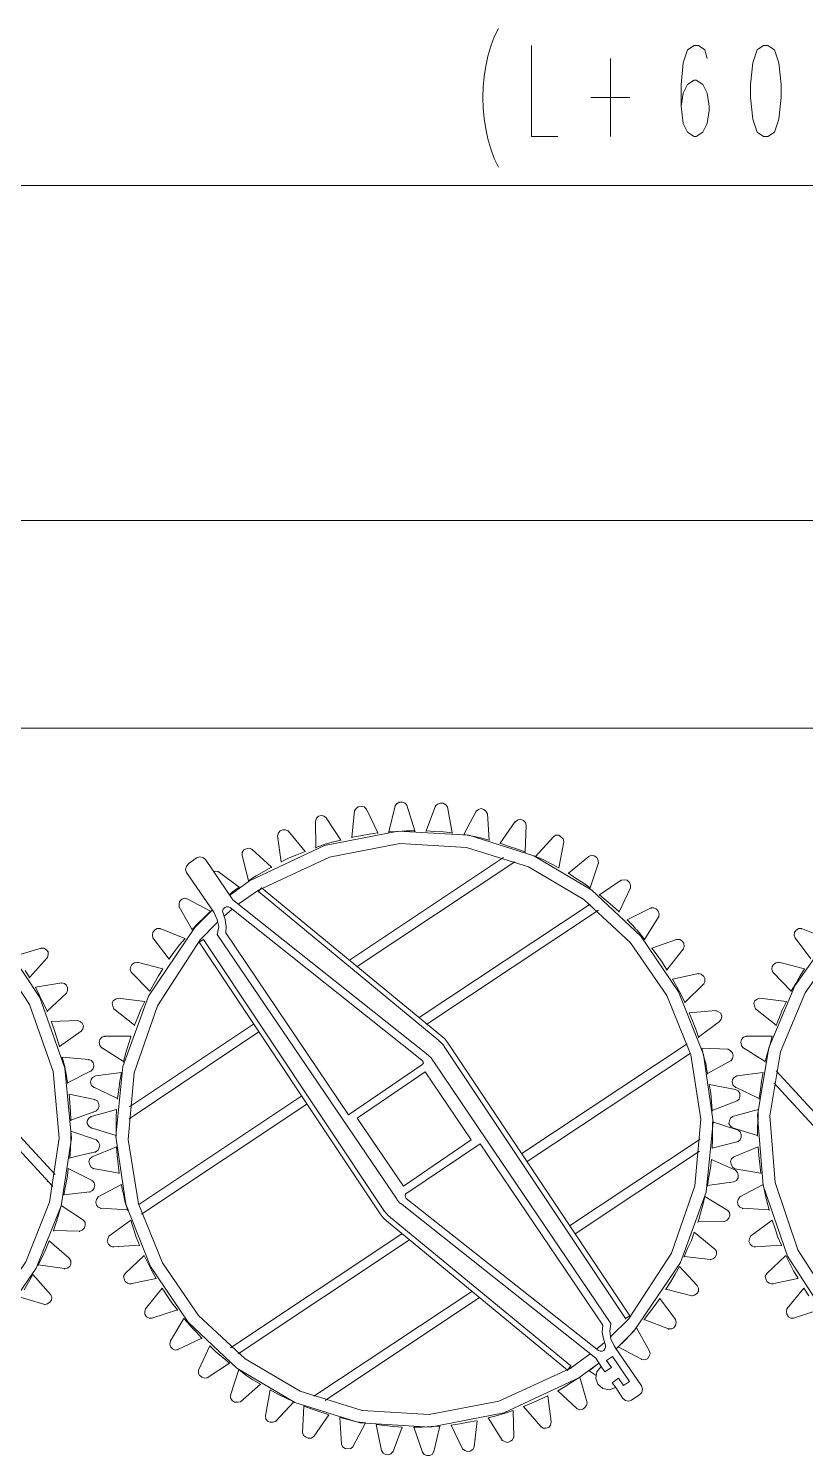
# Model space of a CAD drawing. Extents: x 0 to 248, y -13 to 117.
# Drawn here: x 66.1 to 111.2, y 34.2 to 117 of the extents above; entities that cross this region are included whole.
import ezdxf

# ---------------------------------------------------------------- set-up
doc = ezdxf.new("R2010")
doc.units = 0
doc.layers.add('GEOMETRY', color=7, linetype='Continuous')

msp = doc.modelspace()

# ---------------------------------------------------------------- linework, layer by layer
at = {"layer": 'GEOMETRY', "lineweight": 13}
for points in [[(93.369, 116.971), (93.117, 116.498), (92.919, 115.942), (92.757, 115.369), (92.631, 114.781), (92.541, 114.183), (92.488, 113.578), (92.47, 112.968), (92.488, 112.359), (92.541, 111.754), (92.631, 111.156), (92.757, 110.568), (92.919, 109.995), (93.117, 109.439), (93.369, 108.934)], [(95.291, 115.993), (95.291, 110.698), (96.804, 110.698)], [(105.47, 115.237), (105.344, 115.742), (104.966, 115.994), (104.713, 115.994), (104.335, 115.742), (104.083, 114.985), (103.957, 113.725), (103.957, 112.465), (104.083, 111.457), (104.335, 110.952), (104.713, 110.699), (104.84, 110.699), (105.218, 110.952), (105.47, 111.457), (105.596, 112.212), (105.596, 112.465), (105.47, 113.22), (105.218, 113.725), (104.84, 113.977), (104.713, 113.977), (104.335, 113.725), (104.083, 113.22), (103.957, 112.465)], [(99.861, 115.237), (99.861, 110.699)], [(98.726, 112.967), (100.996, 112.967)], [(232.916, 107.863), (18.584, 107.863)], [(29.771, 88.418), (221.76, 88.418)], [(29.772, 76.38), (221.76, 76.38)], [(87.476, 71.998), (87.602, 72.093)], [(87.602, 72.093), (87.79, 72.093), (87.949, 72.031)], [(87.949, 72.03), (88.043, 71.903)], [(89.84, 71.967), (89.997, 72.03), (90.155, 72.03), (90.313, 71.936)], [(82.811, 71.149), (82.937, 71.275)], [(82.937, 71.275), (83.094, 71.305), (83.252, 71.275), (83.378, 71.18)], [(85.018, 71.59), (84.86, 70.045)], [(85.017, 71.59), (85.017, 71.558)], [(85.113, 71.715), (85.018, 71.59)], [(85.113, 71.715), (85.238, 71.81)], [(85.238, 71.81), (85.426, 71.842), (85.585, 71.81)], [(85.585, 71.81), (85.711, 71.684)], [(85.711, 71.684), (86.372, 70.297)], [(85.711, 71.684), (85.711, 71.653)], [(87.38, 71.873), (87.002, 70.359)], [(87.476, 71.999), (87.38, 71.873)], [(87.38, 71.872), (87.38, 71.842)], [(88.043, 71.904), (88.516, 70.425)], [(88.043, 71.904), (88.043, 71.873)], [(89.713, 71.873), (89.177, 70.424)], [(89.84, 71.967), (89.713, 71.873)], [(89.713, 71.872), (89.713, 71.842)], [(90.312, 71.936), (90.406, 71.81)], [(90.406, 71.81), (90.69, 70.297)], [(90.407, 71.81), (90.407, 71.78)], [(92.077, 71.558), (91.352, 70.204)], [(92.077, 71.558), (92.203, 71.653)], [(92.077, 71.558), (92.077, 71.527)], [(92.203, 71.653), (92.361, 71.715), (92.518, 71.653), (92.644, 71.558)], [(92.644, 71.558), (92.739, 71.401)], [(92.739, 71.401), (92.833, 69.887)], [(92.739, 71.401), (92.739, 71.37)], [(100.207, 40.391), (101.216, 41.398), (103.92, 45.372), (105.419, 49.46), (105.826, 53.529), (105.253, 57.448), (103.813, 61.085), (101.619, 64.307), (98.784, 66.982), (95.42, 68.977), (91.64, 70.162), (87.558, 70.402), (83.285, 69.567), (78.935, 67.524), (77.769, 66.672)], [(80.7, 70.424), (80.606, 70.297)], [(80.7, 70.424), (80.857, 70.486), (81.014, 70.486), (81.173, 70.424)], [(81.172, 70.424), (82.15, 69.226)], [(81.172, 70.424), (81.172, 70.392)], [(82.812, 71.149), (82.748, 70.991)], [(82.748, 70.99), (82.78, 69.446)], [(82.748, 70.99), (82.748, 70.959)], [(83.379, 71.18), (84.231, 69.887)], [(83.379, 71.18), (83.379, 71.149)], [(87.003, 70.36), (87.507, 70.392)], [(88.515, 70.424), (88.01, 70.424), (87.506, 70.392)], [(88.515, 70.424), (88.515, 70.392)], [(89.176, 70.424), (89.681, 70.392)], [(89.176, 70.424), (89.176, 70.392)], [(89.681, 70.392), (90.185, 70.36), (90.69, 70.297)], [(94.345, 70.959), (93.463, 69.698)], [(94.346, 70.959), (94.502, 71.054)], [(94.346, 70.959), (94.346, 70.928)], [(94.503, 71.054), (94.661, 71.085), (94.819, 71.022)], [(94.819, 71.022), (94.945, 70.896)], [(94.945, 70.896), (94.976, 70.739), (94.913, 69.194)], [(94.976, 70.738), (94.976, 70.706)], [(136.702, 66.515), (135.536, 67.367), (131.223, 69.486), (126.967, 70.4), (122.883, 70.239), (119.084, 69.131), (115.687, 67.207), (112.804, 64.595), (110.552, 61.424), (109.044, 57.824), (108.396, 53.924), (108.721, 49.852), (110.134, 45.739), (112.751, 41.713), (113.726, 40.673)], [(99.891, 41.082), (100.901, 42.092), (103.397, 45.91), (104.762, 49.818), (105.101, 53.696), (104.521, 57.419), (103.126, 60.867), (101.023, 63.916), (98.317, 66.444), (95.114, 68.329), (91.519, 69.448), (87.637, 69.679), (83.576, 68.9), (79.439, 66.987), (78.273, 66.169)], [(80.606, 70.297), (80.543, 70.139), (80.762, 68.627)], [(80.543, 70.139), (80.543, 70.108)], [(82.78, 69.447), (83.253, 69.635)], [(84.23, 69.887), (83.724, 69.762), (83.252, 69.635)], [(84.23, 69.887), (84.23, 69.856)], [(85.364, 70.139), (84.891, 70.045), (84.86, 70.045)], [(84.86, 70.045), (84.86, 70.014)], [(86.372, 70.297), (85.869, 70.235), (85.364, 70.139)], [(86.372, 70.297), (86.372, 70.265)], [(87.003, 70.36), (87.003, 70.329)], [(90.691, 70.297), (90.691, 70.265)], [(91.351, 70.203), (91.351, 70.171)], [(91.352, 70.203), (91.857, 70.107)], [(91.857, 70.108), (92.329, 70.014), (92.833, 69.887)], [(92.833, 69.887), (92.833, 69.856)], [(93.464, 69.698), (93.936, 69.539)], [(93.464, 69.698), (93.464, 69.666)], [(96.552, 70.076), (95.512, 68.941)], [(96.552, 70.076), (96.677, 70.171), (96.866, 70.171), (96.993, 70.076)], [(96.552, 70.076), (96.552, 70.045)], [(96.994, 70.076), (97.119, 69.951), (97.151, 69.793), (96.867, 68.28)], [(97.151, 69.793), (97.151, 69.762)], [(136.04, 66.106), (134.906, 66.958), (130.786, 68.891), (126.732, 69.696), (122.849, 69.494), (119.243, 68.405), (116.023, 66.55), (113.293, 64.05), (111.161, 61.027), (109.733, 57.6), (109.116, 53.892), (109.415, 50.022), (110.738, 46.111), (113.192, 42.281), (114.169, 41.241)], [(76.383, 68.753), (76.225, 68.879), (76.036, 68.91), (75.847, 68.847), (75.405, 68.532)], [(76.383, 68.753), (77.958, 66.421)], [(78.588, 69.32), (78.494, 69.164), (78.494, 69.005), (78.872, 67.524)], [(78.494, 69.004), (78.494, 68.974)], [(79.06, 69.353), (78.904, 69.415), (78.747, 69.383), (78.587, 69.32)], [(79.06, 69.353), (80.196, 68.311)], [(79.061, 69.353), (79.061, 69.32)], [(80.762, 68.627), (81.236, 68.848)], [(82.15, 69.226), (81.676, 69.038), (81.235, 68.848)], [(82.15, 69.226), (82.15, 69.194)], [(82.78, 69.447), (82.78, 69.415)], [(84.734, 62.922), (93.653, 68.879)], [(93.935, 69.539), (94.409, 69.383)], [(94.409, 69.383), (94.913, 69.194)], [(94.914, 69.194), (94.914, 69.164)], [(95.512, 68.943), (95.512, 68.911)], [(95.512, 68.942), (95.952, 68.754)], [(95.953, 68.753), (96.426, 68.5), (96.867, 68.28)], [(97.434, 67.965), (98.6, 68.942)], [(98.6, 68.942), (98.757, 69.004), (98.915, 68.974), (99.073, 68.88)], [(98.6, 68.943), (98.6, 68.911)], [(99.073, 68.879), (99.135, 68.753), (99.168, 68.564), (98.695, 67.114)], [(75.405, 68.533), (75.279, 68.374), (75.217, 68.186), (75.279, 67.997), (76.854, 65.697), (77.044, 65.286), (77.138, 64.846), (77.044, 64.405), (87.413, 49.15), (87.507, 48.992), (87.633, 48.837)], [(76.824, 68.06), (76.95, 68.091), (77.107, 68.06)], [(77.107, 68.06), (78.336, 67.146)], [(77.107, 68.06), (77.107, 68.028)], [(79.313, 67.808), (79.754, 68.06)], [(79.755, 68.06), (80.196, 68.311)], [(80.196, 68.311), (80.196, 68.281)], [(80.762, 68.627), (80.762, 68.596)], [(85.174, 62.545), (94.314, 68.627)], [(93.967, 68.406), (93.967, 68.375)], [(96.867, 68.28), (96.867, 68.248)], [(97.434, 67.965), (97.843, 67.682)], [(97.435, 67.965), (97.435, 67.934)], [(99.168, 68.564), (99.168, 68.533)], [(78.336, 67.146), (77.927, 66.862), (77.77, 66.705)], [(78.336, 67.146), (78.336, 67.115)], [(78.872, 67.524), (79.313, 67.808)], [(78.872, 67.524), (78.872, 67.493)], [(79.629, 67.115), (79.44, 66.894)], [(79.629, 67.115), (90.123, 58.479)], [(79.629, 67.115), (79.629, 67.082)], [(97.843, 67.682), (98.284, 67.398)], [(98.285, 67.398), (98.695, 67.115)], [(98.695, 67.115), (98.695, 67.082)], [(99.231, 66.704), (100.492, 67.557)], [(100.964, 67.43), (101.027, 67.272), (101.027, 67.115), (100.366, 65.727)], [(100.492, 67.557), (100.68, 67.587), (100.838, 67.557)], [(100.492, 67.557), (100.492, 67.524)], [(100.838, 67.557), (100.964, 67.43)], [(101.027, 67.115), (101.027, 67.082)], [(74.996, 66.453), (74.871, 66.326), (74.838, 66.169), (74.838, 66.012), (75.595, 64.687)], [(74.996, 66.453), (75.154, 66.515), (75.31, 66.484), (76.666, 65.76)], [(75.31, 66.485), (75.31, 66.454)], [(89.335, 57.375), (89.177, 57.502), (77.958, 66.421)], [(79.439, 66.894), (89.902, 58.258)], [(79.44, 66.894), (79.44, 66.862)], [(99.231, 66.705), (99.609, 66.389)], [(99.231, 66.704), (99.231, 66.672)], [(99.609, 66.389), (99.987, 66.075), (100.366, 65.727)], [(40.487, 39.602), (41.653, 38.751), (46.001, 36.7), (50.272, 35.85), (54.355, 36.069), (58.136, 37.229), (61.505, 39.2), (64.348, 41.85), (66.554, 45.05), (68.01, 48.67), (68.604, 52.581), (68.223, 56.651), (66.756, 60.75), (64.091, 64.75), (63.083, 65.76)], [(76.76, 65.822), (75.751, 64.813), (73.065, 60.836), (71.576, 56.748), (71.175, 52.682), (71.748, 48.767), (73.184, 45.137), (75.372, 41.921), (78.2, 39.251), (81.557, 37.258), (85.33, 36.074), (89.408, 35.83), (93.679, 36.658), (98.032, 38.687), (99.198, 39.539)], [(74.838, 66.012), (74.838, 65.981)], [(76.32, 65.412), (75.942, 65.065)], [(76.32, 65.412), (76.666, 65.76)], [(76.666, 65.76), (76.666, 65.727)], [(84.671, 53.941), (77.549, 64.498), (77.58, 64.877), (77.517, 65.287), (77.359, 65.76), (77.391, 65.886), (77.486, 65.981)], [(77.926, 65.886), (77.453, 65.476)], [(77.486, 65.981), (77.58, 66.012), (77.706, 66.012), (77.8, 65.981), (88.924, 57.124)], [(88.767, 59.582), (98.695, 66.169)], [(89.209, 59.203), (99.168, 65.822)], [(100.366, 65.727), (100.366, 65.697)], [(100.838, 65.255), (102.225, 65.947)], [(102.539, 65.886), (102.634, 65.76), (102.697, 65.602), (102.665, 65.445), (101.847, 64.12)], [(102.224, 65.947), (102.381, 65.947), (102.538, 65.885)], [(102.224, 65.947), (102.224, 65.915)], [(102.666, 65.445), (102.666, 65.413)], [(41.118, 40.012), (42.315, 39.192), (46.454, 37.304), (50.514, 36.546), (54.389, 36.797), (57.974, 37.932), (61.165, 39.831), (63.856, 42.368), (65.944, 45.423), (67.322, 48.872), (67.887, 52.592), (67.533, 56.46), (66.156, 60.355), (63.651, 64.152), (62.642, 65.192)], [(77.076, 65.129), (76.068, 64.09), (73.586, 60.276), (72.23, 56.373), (71.896, 52.504), (72.479, 48.789), (73.873, 45.35), (75.973, 42.31), (78.675, 39.788), (81.874, 37.907), (85.463, 36.789), (89.339, 36.555), (93.396, 37.326), (97.529, 39.224), (98.695, 40.074)], [(73.42, 64.656), (73.326, 64.53), (73.294, 64.373)], [(73.42, 64.656), (73.578, 64.75)], [(73.578, 64.75), (73.735, 64.75), (75.184, 64.184)], [(73.735, 64.75), (73.735, 64.719)], [(75.942, 65.066), (75.594, 64.688)], [(75.594, 64.688), (75.594, 64.657)], [(100.838, 65.255), (101.186, 64.908)], [(100.838, 65.255), (100.838, 65.225)], [(101.185, 64.908), (101.341, 64.719)], [(101.374, 64.688), (101.531, 64.531)], [(110.638, 64.656), (110.543, 64.53), (110.512, 64.372)], [(110.638, 64.656), (110.796, 64.75)], [(110.797, 64.75), (110.955, 64.75), (112.404, 64.184)], [(110.955, 64.75), (110.955, 64.719)], [(73.294, 64.373), (73.326, 64.215), (74.272, 62.985)], [(73.326, 64.215), (73.326, 64.184)], [(74.871, 63.805), (74.555, 63.396)], [(75.185, 64.184), (74.871, 63.805)], [(75.184, 64.184), (75.184, 64.152)], [(76.004, 63.964), (76.257, 64.12)], [(76.004, 63.964), (86.499, 48.205)], [(76.005, 63.964), (76.005, 63.931)], [(76.257, 64.12), (86.719, 48.394)], [(76.257, 64.12), (76.257, 64.09)], [(101.531, 64.53), (101.846, 64.12)], [(101.846, 64.12), (101.846, 64.09)], [(102.255, 63.615), (103.704, 64.12), (103.894, 64.12), (104.021, 64.024)], [(103.705, 64.12), (103.705, 64.09)], [(104.021, 64.025), (104.116, 63.901), (104.147, 63.711)], [(110.512, 64.372), (110.576, 64.215), (111.491, 62.986)], [(110.577, 64.215), (110.577, 64.184)], [(65.352, 63.175), (66.833, 63.615), (66.991, 63.615), (67.149, 63.522)], [(67.212, 63.08), (66.171, 61.914)], [(66.834, 63.615), (66.834, 63.584)], [(67.148, 63.522), (67.243, 63.396), (67.243, 63.239), (67.211, 63.081)], [(67.212, 63.08), (67.212, 63.048)], [(74.554, 63.396), (74.271, 62.986)], [(74.271, 62.986), (74.271, 62.955)], [(84.735, 62.922), (84.735, 62.892)], [(102.255, 63.615), (102.57, 63.207)], [(102.255, 63.615), (102.255, 63.584)], [(102.571, 63.207), (102.855, 62.797), (103.138, 62.355)], [(104.084, 63.553), (103.139, 62.356)], [(104.147, 63.71), (104.084, 63.553)], [(104.084, 63.553), (104.084, 63.522)], [(65.919, 62.324), (66.171, 61.914)], [(72.096, 62.67), (72.034, 62.545), (72, 62.388)], [(72.002, 62.388), (72.065, 62.229), (73.137, 61.125)], [(72.065, 62.229), (72.065, 62.198)], [(72.096, 62.67), (72.253, 62.765)], [(72.254, 62.765), (72.412, 62.797), (73.893, 62.418)], [(72.412, 62.797), (72.412, 62.765)], [(73.893, 62.418), (73.64, 62.009)], [(73.892, 62.418), (73.892, 62.388)], [(85.176, 62.545), (85.176, 62.513)], [(103.138, 62.356), (103.138, 62.325)], [(103.454, 61.82), (104.967, 62.135), (105.124, 62.104), (105.282, 61.977)], [(104.966, 62.135), (104.966, 62.104)], [(109.315, 62.671), (109.253, 62.545), (109.22, 62.388)], [(109.22, 62.388), (109.283, 62.23), (110.355, 61.124)], [(109.285, 62.229), (109.285, 62.198)], [(109.315, 62.67), (109.472, 62.765)], [(109.472, 62.765), (109.63, 62.797), (111.111, 62.418)], [(109.63, 62.797), (109.63, 62.765)], [(111.111, 62.419), (110.86, 62.009)], [(111.112, 62.418), (111.112, 62.388)], [(66.171, 61.914), (66.171, 61.882)], [(66.518, 61.347), (66.739, 60.874)], [(66.518, 61.347), (66.518, 61.316)], [(66.519, 61.347), (68.032, 61.599), (68.189, 61.568), (68.315, 61.473)], [(68.031, 61.599), (68.031, 61.568)], [(68.315, 61.473), (68.377, 61.316)], [(68.377, 61.316), (68.377, 61.159), (68.315, 61)], [(73.388, 61.568), (73.136, 61.126)], [(73.641, 62.009), (73.388, 61.568)], [(103.454, 61.82), (103.705, 61.38)], [(103.454, 61.82), (103.454, 61.788)], [(103.705, 61.379), (103.958, 60.904), (104.178, 60.464)], [(104.177, 60.464), (105.281, 61.536)], [(105.282, 61.977), (105.344, 61.853), (105.344, 61.662)], [(105.344, 61.661), (105.282, 61.536)], [(105.282, 61.536), (105.282, 61.505)], [(110.608, 61.569), (110.355, 61.125)], [(110.86, 62.009), (110.608, 61.569)], [(66.739, 60.874), (66.959, 60.434)], [(67.18, 59.959), (68.315, 61)], [(68.315, 61), (68.315, 60.969)], [(71.025, 60.559), (70.962, 60.402)], [(71.025, 60.559), (71.151, 60.654)], [(71.151, 60.654), (71.308, 60.717), (72.852, 60.528)], [(71.308, 60.717), (71.308, 60.685)], [(72.852, 60.528), (72.631, 60.054)], [(72.852, 60.528), (72.852, 60.497)], [(73.136, 61.125), (73.136, 61.094)], [(104.177, 60.464), (104.177, 60.434)], [(108.245, 60.559), (108.181, 60.403)], [(108.245, 60.559), (108.37, 60.654)], [(108.37, 60.654), (108.528, 60.717), (110.072, 60.528)], [(108.528, 60.717), (108.528, 60.685)], [(110.072, 60.528), (109.85, 60.055)], [(110.072, 60.528), (110.072, 60.496)], [(110.355, 61.125), (110.355, 61.094)], [(66.959, 60.434), (67.181, 59.958)], [(67.181, 59.959), (67.181, 59.929)], [(70.962, 60.402), (70.993, 60.245), (71.057, 60.087)], [(71.056, 60.086), (72.253, 59.142)], [(71.056, 60.086), (71.056, 60.054)], [(72.443, 59.613), (72.254, 59.141)], [(72.632, 60.054), (72.443, 59.614)], [(104.43, 59.864), (105.974, 59.991), (106.132, 59.928), (106.258, 59.834)], [(104.43, 59.864), (104.43, 59.834)], [(104.431, 59.864), (104.619, 59.392)], [(105.974, 59.991), (105.974, 59.959)], [(106.259, 59.834), (106.322, 59.677), (106.29, 59.487)], [(108.18, 60.403), (108.212, 60.245), (108.275, 60.087)], [(108.275, 60.086), (109.472, 59.142)], [(108.276, 60.086), (108.276, 60.054)], [(109.662, 59.613), (109.473, 59.141)], [(109.851, 60.055), (109.662, 59.614)], [(67.432, 59.362), (68.946, 59.424), (69.103, 59.362)], [(67.432, 59.362), (67.432, 59.33), (67.589, 58.889)], [(67.433, 59.362), (67.433, 59.33)], [(67.59, 58.889), (67.747, 58.415)], [(67.905, 57.912), (69.166, 58.795)], [(68.945, 59.424), (68.945, 59.393)], [(69.102, 59.362), (69.228, 59.268)], [(69.259, 58.919), (69.165, 58.794)], [(69.166, 58.795), (69.166, 58.763)], [(69.228, 59.268), (69.29, 59.109), (69.259, 58.919)], [(71.97, 54.414), (79.155, 59.203)], [(72.254, 59.142), (72.254, 59.109)], [(79.156, 59.203), (79.156, 59.172)], [(89.209, 59.203), (89.209, 59.172)], [(104.62, 59.393), (104.809, 58.92), (104.967, 58.448)], [(104.966, 58.447), (106.195, 59.361)], [(106.29, 59.488), (106.196, 59.362)], [(106.196, 59.362), (106.196, 59.331)], [(109.473, 59.142), (109.473, 59.109)], [(60.341, 58.385), (67.653, 50.475)], [(67.747, 58.415), (67.905, 57.912)], [(70.363, 58.447), (70.237, 58.321), (70.205, 58.163), (70.237, 57.974)], [(70.237, 57.975), (70.332, 57.848)], [(72.034, 58.51), (70.521, 58.51), (70.363, 58.448)], [(70.52, 58.51), (70.52, 58.479)], [(71.907, 58.037), (71.75, 57.533)], [(72.034, 58.51), (72.034, 58.479), (71.907, 58.037)], [(71.939, 53.72), (79.47, 58.763)], [(72.034, 58.51), (72.034, 58.479)], [(79.47, 58.763), (79.47, 58.732)], [(89.902, 58.258), (90.028, 58.132)], [(89.903, 58.258), (89.903, 58.227)], [(90.028, 58.132), (90.155, 58.007)], [(90.123, 58.479), (90.249, 58.353)], [(90.123, 58.479), (90.123, 58.448)], [(90.155, 58.007), (90.249, 57.848), (100.744, 42.123)], [(90.249, 58.353), (90.375, 58.196), (90.469, 58.069)], [(90.468, 58.069), (100.995, 42.281)], [(90.469, 58.069), (90.469, 58.038)], [(94.724, 51.703), (104.304, 58.068)], [(104.966, 58.447), (104.966, 58.416)], [(107.582, 58.447), (107.456, 58.321), (107.424, 58.163), (107.456, 57.974)], [(107.456, 57.975), (107.551, 57.849)], [(109.253, 58.51), (107.74, 58.51), (107.582, 58.448)], [(107.74, 58.51), (107.74, 58.479)], [(109.126, 58.038), (108.969, 57.533)], [(109.253, 58.512), (109.126, 58.038)], [(109.253, 58.51), (109.253, 58.479)], [(60.058, 57.881), (67.527, 49.781)], [(67.905, 57.912), (67.905, 57.881)], [(68.062, 57.281), (68.188, 56.808)], [(68.063, 57.281), (69.607, 57.154), (69.764, 57.092)], [(68.063, 57.281), (68.063, 57.25)], [(69.607, 57.154), (69.607, 57.123)], [(70.332, 57.848), (71.623, 57.03)], [(70.332, 57.848), (70.332, 57.817)], [(71.75, 57.533), (71.623, 57.029)], [(100.144, 40.452), (100.082, 40.547), (99.891, 40.956), (99.83, 41.397), (99.891, 41.839), (92.674, 52.492), (89.65, 56.967), (89.555, 57.092), (89.46, 57.249), (89.334, 57.374)], [(90.249, 57.848), (90.249, 57.817)], [(95.039, 51.232), (104.494, 57.503)], [(105.155, 57.817), (105.282, 57.313)], [(105.155, 57.817), (106.7, 57.755), (106.826, 57.66)], [(105.155, 57.817), (105.155, 57.787)], [(105.282, 57.313), (105.408, 56.841)], [(106.7, 57.754), (106.7, 57.723)], [(106.825, 57.659), (106.952, 57.533), (106.984, 57.376)], [(106.952, 57.219), (106.857, 57.092)], [(106.984, 57.376), (106.952, 57.219)], [(107.551, 57.848), (108.842, 57.03)], [(107.551, 57.848), (107.551, 57.817)], [(108.968, 57.533), (108.841, 57.03)], [(68.188, 56.809), (68.283, 56.305)], [(68.283, 56.305), (68.377, 55.801)], [(68.378, 55.801), (69.733, 56.493)], [(69.859, 56.62), (69.732, 56.493)], [(69.733, 56.493), (69.733, 56.462)], [(69.764, 57.092), (69.859, 56.967), (69.89, 56.809)], [(71.498, 56.399), (69.985, 56.211), (69.827, 56.116)], [(69.89, 56.809), (69.859, 56.621)], [(71.498, 56.399), (71.403, 55.895)], [(71.498, 56.399), (71.498, 56.368)], [(71.623, 57.029), (71.623, 56.998)], [(84.671, 53.941), (88.925, 56.841)], [(85.176, 53.752), (89.115, 56.431)], [(88.924, 57.123), (88.989, 57.061), (89.019, 56.967), (88.989, 56.902)], [(88.989, 56.903), (88.925, 56.841)], [(89.115, 56.431), (91.793, 52.493)], [(105.408, 56.841), (105.408, 56.714), (105.502, 56.336)], [(105.502, 56.336), (106.857, 57.092)], [(105.502, 56.336), (105.502, 56.305)], [(106.857, 57.092), (106.857, 57.061)], [(108.716, 56.399), (107.204, 56.211), (107.045, 56.116)], [(108.716, 56.399), (108.621, 55.895)], [(108.716, 56.399), (108.716, 56.368)], [(108.843, 57.029), (108.843, 56.997)], [(109.472, 56.493), (116.942, 48.394)], [(68.377, 55.801), (68.377, 55.77)], [(69.827, 56.115), (69.733, 55.99), (69.702, 55.831)], [(69.702, 55.831), (69.765, 55.643)], [(69.765, 55.643), (69.891, 55.549)], [(69.89, 55.549), (71.278, 54.886)], [(69.89, 55.548), (69.89, 55.516)], [(69.985, 56.21), (69.985, 56.179)], [(71.403, 55.895), (71.34, 55.391)], [(105.596, 55.706), (107.11, 55.422)], [(105.596, 55.706), (105.596, 55.675)], [(105.597, 55.705), (105.691, 55.202)], [(107.046, 56.115), (106.952, 55.99), (106.92, 55.831)], [(106.92, 55.831), (106.984, 55.643)], [(106.984, 55.643), (107.11, 55.549)], [(107.11, 55.548), (108.496, 54.886)], [(107.11, 55.548), (107.11, 55.516)], [(107.205, 56.21), (107.205, 56.179)], [(108.622, 55.895), (108.559, 55.391)], [(109.346, 55.801), (116.626, 47.89)], [(68.471, 55.139), (68.502, 54.635)], [(68.472, 55.139), (69.953, 54.825), (70.111, 54.76)], [(68.472, 55.139), (68.472, 55.107)], [(69.954, 54.824), (69.954, 54.791)], [(70.111, 54.76), (70.173, 54.603)], [(71.34, 55.391), (71.278, 54.886)], [(71.278, 54.886), (71.278, 54.856)], [(72.507, 48.741), (81.961, 55.045)], [(81.961, 55.045), (81.961, 55.013)], [(105.691, 55.202), (105.723, 54.697)], [(105.723, 54.697), (105.754, 54.193)], [(107.33, 54.856), (107.205, 54.76), (105.755, 54.194)], [(107.11, 55.422), (107.266, 55.328)], [(107.11, 55.422), (107.11, 55.391)], [(107.205, 54.76), (107.205, 54.73)], [(107.267, 55.328), (107.362, 55.202), (107.362, 55.013)], [(107.362, 55.013), (107.33, 54.856)], [(108.558, 55.391), (108.496, 54.887)], [(108.497, 54.886), (108.497, 54.856)], [(68.503, 54.635), (68.535, 54.13)], [(68.535, 54.13), (68.567, 53.626)], [(70.142, 54.289), (70.016, 54.162), (68.567, 53.626)], [(71.214, 54.256), (69.734, 53.847), (69.608, 53.752)], [(69.733, 53.847), (69.733, 53.815)], [(70.017, 54.162), (70.017, 54.13)], [(70.173, 54.603), (70.204, 54.446), (70.142, 54.289)], [(71.214, 54.256), (71.184, 53.752)], [(71.214, 54.256), (71.214, 54.225)], [(72.664, 48.174), (82.245, 54.57)], [(82.245, 54.571), (82.245, 54.54)], [(105.755, 54.194), (105.755, 54.164)], [(108.432, 54.256), (106.952, 53.847), (106.826, 53.752)], [(106.952, 53.847), (106.952, 53.815)], [(108.432, 54.256), (108.432, 53.752)], [(108.433, 54.256), (108.433, 54.225)], [(68.567, 53.626), (68.567, 53.594)], [(68.567, 52.996), (68.567, 52.459)], [(68.567, 52.995), (70.048, 52.492)], [(68.567, 52.995), (68.567, 52.964)], [(69.607, 53.752), (69.512, 53.594)], [(69.512, 53.594), (69.512, 53.437)], [(69.512, 53.437), (69.607, 53.28)], [(69.607, 53.279), (69.733, 53.186), (71.182, 52.743)], [(69.733, 53.186), (69.733, 53.154)], [(71.183, 53.752), (71.183, 53.247)], [(71.183, 53.247), (71.183, 52.743)], [(85.176, 53.752), (87.854, 49.813)], [(105.786, 53.531), (105.786, 53.027)], [(105.786, 53.531), (107.266, 53.058)], [(105.786, 53.531), (105.786, 53.5)], [(105.786, 53.028), (105.786, 52.524)], [(106.762, 53.594), (106.731, 53.437)], [(106.731, 53.437), (106.826, 53.28)], [(106.826, 53.752), (106.763, 53.594)], [(106.826, 53.279), (106.952, 53.184), (108.402, 52.743)], [(106.952, 53.185), (106.952, 53.154)], [(107.266, 53.059), (107.392, 52.964)], [(107.266, 53.059), (107.266, 53.028)], [(108.432, 53.752), (108.402, 53.247)], [(108.402, 53.247), (108.402, 52.743)], [(68.567, 52.459), (68.535, 51.957)], [(70.048, 52.492), (70.173, 52.365)], [(70.048, 52.492), (70.048, 52.459)], [(70.173, 52.365), (70.236, 52.208), (70.204, 52.051)], [(71.182, 52.743), (71.182, 52.713)], [(87.854, 49.813), (91.792, 52.493)], [(88.043, 49.403), (92.297, 52.271)], [(92.297, 52.271), (99.419, 41.745), (99.389, 41.335), (99.452, 40.957), (99.578, 40.579), (99.578, 40.453), (99.546, 40.358), (99.483, 40.264)], [(97.497, 47.513), (105.061, 52.524)], [(107.392, 52.492), (107.266, 52.397), (105.754, 52.018)], [(105.786, 52.524), (105.755, 52.019)], [(107.266, 52.398), (107.266, 52.366)], [(107.393, 52.964), (107.455, 52.807), (107.455, 52.649), (107.393, 52.492)], [(108.402, 52.743), (108.402, 52.713)], [(68.535, 51.957), (68.503, 51.452)], [(70.142, 51.893), (69.985, 51.798), (68.503, 51.453)], [(68.504, 51.452), (68.504, 51.419)], [(69.67, 51.389), (69.608, 51.232)], [(71.214, 52.082), (69.796, 51.514), (69.67, 51.389)], [(69.796, 51.514), (69.796, 51.483)], [(69.985, 51.798), (69.985, 51.766)], [(70.205, 52.051), (70.143, 51.893)], [(71.214, 52.082), (71.214, 52.051)], [(71.214, 52.081), (71.246, 51.578), (71.31, 51.073)], [(94.724, 51.703), (94.724, 51.672)], [(97.813, 47.039), (105.029, 51.83)], [(105.723, 51.358), (105.66, 50.853)], [(105.722, 51.358), (107.11, 50.727)], [(105.722, 51.358), (105.722, 51.326)], [(105.755, 52.019), (105.755, 51.987)], [(106.888, 51.389), (106.826, 51.232)], [(108.432, 52.082), (107.014, 51.514), (106.888, 51.389)], [(107.015, 51.514), (107.015, 51.483)], [(108.432, 52.081), (108.464, 51.578), (108.528, 51.073)], [(108.433, 52.081), (108.433, 52.051)], [(68.409, 50.821), (68.377, 50.412), (68.346, 50.316)], [(68.41, 50.821), (69.796, 50.128)], [(68.41, 50.821), (68.41, 50.79)], [(69.607, 51.232), (69.638, 51.074)], [(69.638, 51.073), (69.733, 50.915)], [(69.733, 50.916), (69.859, 50.821), (71.372, 50.569)], [(69.859, 50.821), (69.859, 50.789)], [(71.309, 51.073), (71.371, 50.569)], [(71.372, 50.57), (71.372, 50.538)], [(95.039, 51.232), (95.039, 51.199)], [(105.66, 50.853), (105.565, 50.348)], [(106.826, 51.232), (106.857, 51.074)], [(106.857, 51.073), (106.952, 50.915)], [(106.952, 50.916), (107.078, 50.82), (108.591, 50.568)], [(107.078, 50.821), (107.078, 50.79)], [(107.11, 50.727), (107.236, 50.6), (107.267, 50.443), (107.267, 50.287)], [(107.11, 50.727), (107.11, 50.696)], [(108.528, 51.073), (108.59, 50.568)], [(108.591, 50.569), (108.591, 50.538)], [(67.212, 50.097), (67.212, 50.066)], [(68.252, 49.813), (68.157, 49.309)], [(68.345, 50.317), (68.251, 49.813)], [(69.796, 50.127), (69.922, 50.002), (69.954, 49.844)], [(69.796, 50.127), (69.796, 50.097)], [(69.922, 49.687), (69.827, 49.561)], [(69.954, 49.844), (69.922, 49.687)], [(70.142, 49.183), (71.497, 49.908)], [(71.498, 49.907), (71.56, 49.53), (71.593, 49.435), (71.687, 48.93)], [(71.498, 49.907), (71.498, 49.876)], [(107.172, 50.127), (107.014, 50.065), (105.501, 49.844)], [(105.565, 50.348), (105.502, 49.844)], [(105.502, 49.844), (105.502, 49.813)], [(107.014, 50.066), (107.014, 50.034)], [(107.267, 50.286), (107.171, 50.127)], [(107.362, 49.182), (108.716, 49.908)], [(108.716, 49.907), (108.812, 49.434), (108.938, 48.93)], [(108.716, 49.907), (108.716, 49.876)], [(68.157, 49.309), (68.157, 49.277)], [(69.828, 49.561), (69.671, 49.467), (68.158, 49.309)], [(69.67, 49.467), (69.67, 49.436)], [(70.143, 49.183), (70.047, 49.025), (70.017, 48.868)], [(70.017, 48.867), (70.047, 48.71)], [(70.142, 49.183), (70.142, 49.151)], [(71.687, 48.931), (71.843, 48.426)], [(88.01, 49.087), (87.979, 49.182), (87.948, 49.246), (87.979, 49.34), (88.042, 49.402)], [(99.388, 40.232), (99.261, 40.232), (99.167, 40.264), (88.01, 49.087)], [(105.344, 49.214), (105.218, 48.71)], [(105.344, 49.214), (106.667, 48.395)], [(105.344, 49.214), (105.344, 49.183)], [(107.362, 49.182), (107.266, 49.025), (107.236, 48.868)], [(107.236, 48.867), (107.266, 48.71)], [(107.362, 49.183), (107.362, 49.151)], [(108.938, 48.931), (109.063, 48.425)], [(67.873, 48.205), (67.715, 47.701)], [(67.999, 48.678), (67.873, 48.205)], [(67.999, 48.678), (69.291, 47.828)], [(67.999, 48.678), (67.999, 48.647)], [(70.047, 48.71), (70.143, 48.583)], [(70.142, 48.584), (70.299, 48.52), (71.843, 48.426)], [(70.299, 48.52), (70.299, 48.491)], [(71.844, 48.426), (71.844, 48.395)], [(86.499, 48.205), (86.625, 48.048), (86.72, 47.922)], [(86.499, 48.205), (86.499, 48.175)], [(86.719, 48.395), (86.845, 48.237), (86.971, 48.112)], [(86.719, 48.395), (86.719, 48.364)], [(86.971, 48.112), (87.097, 47.985), (97.561, 39.382)], [(87.633, 48.836), (87.791, 48.741), (99.011, 39.822)], [(105.092, 48.237), (104.966, 47.797)], [(105.218, 48.71), (105.092, 48.236)], [(106.795, 48.112), (106.732, 47.955), (106.637, 47.829)], [(106.668, 48.395), (106.763, 48.27), (106.795, 48.112)], [(106.668, 48.395), (106.668, 48.364)], [(107.266, 48.71), (107.362, 48.584)], [(107.362, 48.584), (107.518, 48.52), (109.062, 48.425)], [(107.519, 48.52), (107.519, 48.491)], [(109.064, 48.426), (109.064, 48.395)], [(67.715, 47.701), (67.558, 47.227)], [(69.228, 47.26), (69.071, 47.197), (67.558, 47.228)], [(67.558, 47.228), (67.558, 47.197)], [(69.071, 47.196), (69.071, 47.164)], [(69.353, 47.387), (69.227, 47.26)], [(69.291, 47.828), (69.386, 47.701)], [(69.291, 47.828), (69.291, 47.796)], [(69.385, 47.701), (69.385, 47.543), (69.353, 47.387)], [(70.773, 46.914), (72.034, 47.828)], [(72.034, 47.828), (72.191, 47.322), (72.348, 46.849)], [(72.034, 47.828), (72.034, 47.796)], [(86.719, 47.922), (86.876, 47.796), (97.371, 39.13)], [(86.877, 47.796), (86.877, 47.763)], [(87.097, 47.985), (87.097, 47.955)], [(97.497, 47.513), (97.497, 47.481)], [(104.934, 47.733), (106.478, 47.763)], [(104.934, 47.735), (104.934, 47.702)], [(104.966, 47.763), (104.935, 47.733)], [(106.478, 47.763), (106.636, 47.828)], [(106.478, 47.764), (106.478, 47.735)], [(107.992, 46.913), (109.253, 47.828)], [(109.253, 47.828), (109.253, 47.796)], [(109.253, 47.826), (109.411, 47.322), (109.567, 46.849)], [(67.306, 46.63), (67.117, 46.157)], [(67.306, 46.629), (68.472, 45.62)], [(67.306, 46.629), (67.306, 46.597)], [(70.678, 46.598), (70.74, 46.441)], [(70.71, 46.756), (70.679, 46.598)], [(70.773, 46.913), (70.71, 46.756)], [(70.741, 46.441), (70.868, 46.315)], [(70.773, 46.914), (70.773, 46.882)], [(72.538, 46.377), (71.025, 46.283), (70.868, 46.315)], [(72.348, 46.85), (72.537, 46.377)], [(72.538, 46.377), (72.538, 46.347)], [(77.832, 40.421), (87.76, 47.039)], [(78.273, 40.074), (88.201, 46.692)], [(87.759, 47.039), (87.759, 47.007)], [(104.556, 46.66), (104.335, 46.187)], [(104.714, 47.133), (104.557, 46.66)], [(104.714, 47.133), (105.912, 46.156)], [(104.714, 47.133), (104.714, 47.102)], [(107.928, 46.756), (107.897, 46.597)], [(107.897, 46.597), (107.959, 46.441)], [(107.992, 46.913), (107.929, 46.756)], [(107.961, 46.441), (108.086, 46.315)], [(107.992, 46.913), (107.992, 46.882)], [(109.789, 46.377), (108.245, 46.283), (108.086, 46.315)], [(109.567, 46.85), (109.789, 46.377)], [(109.789, 46.377), (109.789, 46.347)], [(66.896, 45.685), (66.675, 45.244)], [(67.117, 46.157), (66.896, 45.684)], [(68.471, 45.62), (68.567, 45.464), (68.567, 45.305)], [(68.472, 45.62), (68.472, 45.59)], [(71.025, 46.283), (71.025, 46.251)], [(71.718, 44.738), (72.822, 45.779)], [(72.822, 45.779), (73.262, 44.896)], [(72.822, 45.779), (72.822, 45.746)], [(104.146, 45.715), (104.146, 45.685)], [(104.147, 45.715), (105.66, 45.558)], [(104.336, 46.188), (104.148, 45.715)], [(105.943, 45.685), (105.817, 45.591), (105.66, 45.558)], [(105.66, 45.558), (105.66, 45.526)], [(105.912, 46.157), (105.912, 46.125)], [(105.912, 46.156), (106.007, 46.03), (106.007, 45.842), (105.943, 45.684)], [(108.245, 46.283), (108.245, 46.251)], [(108.937, 44.738), (110.041, 45.779)], [(110.041, 45.779), (110.48, 44.896)], [(110.041, 45.779), (110.041, 45.746)], [(66.676, 45.243), (68.19, 45.021)], [(66.676, 45.243), (66.676, 45.211)], [(68.189, 45.022), (68.189, 44.991)], [(68.504, 45.149), (68.347, 45.053), (68.19, 45.022)], [(68.567, 45.305), (68.503, 45.149)], [(71.718, 44.738), (71.622, 44.58)], [(71.718, 44.738), (71.718, 44.707)], [(73.262, 44.897), (73.514, 44.456)], [(104.903, 44.045), (103.864, 45.149), (103.611, 44.706)], [(103.864, 45.149), (103.864, 45.118)], [(108.937, 44.738), (108.842, 44.58)], [(108.937, 44.738), (108.937, 44.706)], [(110.481, 44.897), (110.734, 44.486), (110.734, 44.456)], [(66.109, 44.235), (65.856, 43.794)], [(67.401, 43.509), (66.36, 44.676), (66.109, 44.235)], [(66.361, 44.676), (66.361, 44.645)], [(71.623, 44.58), (71.656, 44.424), (71.719, 44.266)], [(71.718, 44.266), (71.843, 44.17), (72.001, 44.14)], [(72.002, 44.14), (73.515, 44.456)], [(72.002, 44.14), (72.002, 44.109)], [(72.884, 42.691), (73.862, 43.888), (74.144, 43.448)], [(73.514, 44.456), (73.514, 44.424)], [(73.862, 43.888), (73.862, 43.857)], [(103.359, 44.266), (103.076, 43.825)], [(103.611, 44.706), (103.359, 44.266)], [(104.966, 43.888), (104.966, 43.699), (104.871, 43.573)], [(104.903, 44.046), (104.903, 44.014)], [(104.903, 44.045), (104.966, 43.888)], [(108.842, 44.58), (108.873, 44.424), (108.938, 44.266)], [(108.937, 44.266), (109.062, 44.17), (109.252, 44.14)], [(109.253, 44.14), (110.734, 44.455)], [(109.253, 44.14), (109.253, 44.109)], [(111.364, 43.446), (111.08, 43.887), (110.102, 42.689)], [(110.734, 44.455), (110.734, 44.424)], [(111.081, 43.888), (111.081, 43.857)], [(65.574, 43.383), (67.053, 42.943)], [(67.338, 43.069), (67.212, 42.974), (67.054, 42.943)], [(67.464, 43.353), (67.432, 43.194), (67.337, 43.069)], [(67.401, 43.509), (67.463, 43.353)], [(67.401, 43.509), (67.401, 43.477)], [(74.145, 43.447), (74.428, 43.036)], [(82.654, 37.615), (91.825, 43.698)], [(83.315, 37.364), (92.265, 43.352)], [(92.267, 43.353), (92.267, 43.321)], [(103.642, 42.06), (102.729, 43.289), (102.445, 42.88)], [(102.728, 43.29), (102.728, 43.258)], [(103.076, 43.824), (104.588, 43.447)], [(103.076, 43.824), (103.076, 43.793)], [(104.872, 43.572), (104.747, 43.479), (104.588, 43.447)], [(104.588, 43.447), (104.588, 43.415)], [(67.053, 42.943), (67.053, 42.911)], [(72.884, 42.691), (72.851, 42.534), (72.851, 42.374)], [(72.853, 42.373), (72.948, 42.218)], [(72.884, 42.691), (72.884, 42.659)], [(73.262, 42.154), (74.743, 42.628)], [(74.428, 43.036), (74.743, 42.627)], [(74.744, 42.627), (74.744, 42.596)], [(100.744, 42.123), (100.996, 42.28)], [(100.996, 42.28), (100.996, 42.247)], [(102.13, 42.469), (101.816, 42.06)], [(102.445, 42.88), (102.13, 42.469)], [(110.102, 42.69), (110.072, 42.534), (110.102, 42.374)], [(110.102, 42.69), (110.102, 42.659)], [(110.102, 42.373), (110.198, 42.218)], [(110.481, 42.154), (111.962, 42.628)], [(72.948, 42.218), (73.104, 42.154), (73.262, 42.154)], [(73.262, 42.154), (73.262, 42.124)], [(74.334, 40.831), (75.122, 42.122), (75.469, 41.744)], [(75.122, 42.123), (75.122, 42.092)], [(75.468, 41.744), (75.625, 41.557), (75.815, 41.367)], [(75.626, 41.557), (75.626, 41.525)], [(100.744, 42.122), (100.744, 42.092)], [(102.13, 40.232), (101.374, 41.587), (101.027, 41.208)], [(101.374, 41.587), (101.374, 41.557)], [(101.814, 42.06), (101.814, 42.029)], [(101.815, 42.06), (103.233, 41.525)], [(103.232, 41.525), (103.232, 41.493)], [(103.547, 41.587), (103.421, 41.525), (103.233, 41.525)], [(103.642, 41.713), (103.547, 41.587)], [(103.642, 42.06), (103.674, 41.903), (103.642, 41.713)], [(103.642, 42.06), (103.642, 42.029)], [(110.198, 42.218), (110.324, 42.154), (110.481, 42.154)], [(110.48, 42.154), (110.48, 42.123)], [(74.334, 40.831), (74.303, 40.642), (74.334, 40.484)], [(74.334, 40.832), (74.334, 40.799)], [(74.775, 40.326), (76.163, 40.988)], [(75.815, 41.367), (76.163, 40.988)], [(76.163, 40.988), (76.163, 40.957)], [(99.073, 40.358), (99.513, 40.737)], [(100.302, 40.485), (100.68, 40.833)], [(101.027, 41.207), (100.68, 40.831)], [(74.334, 40.485), (74.46, 40.358)], [(74.46, 40.358), (74.618, 40.296), (74.775, 40.327)], [(74.775, 40.326), (74.775, 40.296)], [(76.634, 40.547), (75.972, 39.13)], [(76.634, 40.547), (76.98, 40.201)], [(76.634, 40.547), (76.634, 40.516)], [(76.981, 40.201), (77.39, 39.853), (77.768, 39.54)], [(99.01, 39.822), (99.324, 39.349), (99.072, 39.035), (99.01, 38.656), (99.135, 38.309)], [(99.388, 40.232), (99.483, 40.264)], [(99.639, 39.696), (99.987, 39.916)], [(99.987, 39.916), (100.964, 38.468)], [(101.562, 37.711), (101.688, 37.837), (101.72, 38.026), (101.657, 38.215), (100.144, 40.452)], [(100.302, 40.485), (101.657, 39.76)], [(100.302, 40.485), (100.302, 40.454)], [(102.004, 39.791), (101.847, 39.729), (101.657, 39.76)], [(101.658, 39.76), (101.658, 39.729)], [(102.13, 40.232), (102.162, 40.076), (102.099, 39.916), (102.004, 39.791)], [(102.13, 40.232), (102.13, 40.202)], [(75.972, 39.13), (75.972, 38.971), (76.035, 38.815)], [(75.972, 39.13), (75.972, 39.097)], [(76.476, 38.688), (77.768, 39.541)], [(77.768, 39.54), (77.768, 39.508)], [(78.304, 39.16), (77.831, 37.68)], [(78.304, 39.16), (78.714, 38.846)], [(78.304, 39.16), (78.304, 39.13)], [(97.561, 39.381), (97.372, 39.13)], [(97.372, 39.13), (97.372, 39.097)], [(97.561, 39.381), (97.561, 39.35)], [(98.632, 39.097), (99.04, 39.412)], [(98.632, 39.097), (99.04, 38.815)], [(98.632, 39.097), (98.632, 39.067)], [(99.041, 39.412), (99.199, 39.54)], [(99.325, 39.35), (99.546, 39.036)], [(99.546, 39.035), (99.925, 39.286)], [(99.639, 39.696), (99.924, 39.286)], [(76.036, 38.815), (76.163, 38.72)], [(76.163, 38.72), (76.32, 38.657), (76.476, 38.688)], [(76.476, 38.688), (76.476, 38.657)], [(78.399, 37.301), (79.566, 38.31)], [(78.715, 38.846), (79.124, 38.562)], [(79.124, 38.562), (79.566, 38.31)], [(79.565, 38.31), (79.565, 38.279)], [(96.803, 37.932), (97.245, 38.184)], [(97.246, 38.184), (97.685, 38.468)], [(97.685, 38.468), (98.095, 38.72)], [(98.095, 38.72), (98.505, 37.239)], [(98.095, 38.72), (98.095, 38.688)], [(99.135, 38.31), (99.418, 38.058), (99.797, 37.995), (100.176, 38.121)], [(99.955, 38.404), (100.333, 38.657)], [(99.955, 38.404), (100.177, 38.121)], [(100.176, 38.12), (100.585, 37.49)], [(100.333, 38.656), (100.618, 38.246)], [(100.618, 38.246), (100.964, 38.468)], [(77.832, 37.68), (77.832, 37.522)], [(77.832, 37.68), (77.832, 37.648)], [(77.832, 37.522), (77.927, 37.365)], [(77.926, 37.364), (78.052, 37.269)], [(78.399, 37.301), (78.242, 37.27), (78.052, 37.27)], [(78.398, 37.301), (78.398, 37.27)], [(80.133, 37.994), (79.849, 36.481)], [(80.133, 37.994), (80.574, 37.742)], [(80.133, 37.994), (80.133, 37.964)], [(81.488, 37.301), (80.449, 36.166)], [(80.574, 37.742), (81.015, 37.521)], [(81.015, 37.522), (81.488, 37.301)], [(81.488, 37.301), (81.488, 37.27)], [(83.033, 37.868), (83.033, 37.837)], [(95.291, 37.207), (95.765, 37.428)], [(95.764, 37.428), (96.237, 37.648)], [(96.237, 37.648), (96.425, 36.136)], [(96.237, 37.648), (96.237, 37.616)], [(96.803, 37.932), (97.939, 36.892)], [(96.803, 37.932), (96.803, 37.901)], [(100.586, 37.49), (100.744, 37.364), (100.933, 37.334), (101.09, 37.395), (101.564, 37.711)], [(79.848, 36.482), (79.88, 36.293)], [(79.848, 36.482), (79.848, 36.451)], [(82.087, 37.049), (81.993, 35.504)], [(82.087, 37.049), (82.559, 36.86)], [(82.087, 37.049), (82.087, 37.019)], [(82.558, 36.86), (83.033, 36.704)], [(83.537, 36.545), (82.654, 35.284)], [(83.033, 36.703), (83.127, 36.671)], [(83.158, 36.671), (83.537, 36.545)], [(83.537, 36.545), (83.537, 36.514)], [(93.747, 36.64), (93.243, 36.482), (92.77, 36.356)], [(93.747, 36.64), (94.22, 36.798)], [(94.219, 36.798), (94.25, 35.253)], [(94.219, 36.798), (94.219, 36.765)], [(94.819, 37.019), (95.291, 37.207)], [(94.819, 37.019), (95.827, 35.852)], [(94.819, 37.019), (94.819, 36.986)], [(97.938, 36.892), (97.938, 36.86)], [(97.939, 36.892), (98.095, 36.83)], [(98.095, 36.829), (98.253, 36.859)], [(98.254, 36.86), (98.38, 36.956)], [(98.505, 37.238), (98.474, 37.08), (98.379, 36.955)], [(98.505, 37.238), (98.505, 37.207)], [(79.88, 36.292), (79.974, 36.166)], [(79.974, 36.166), (80.132, 36.104)], [(80.133, 36.104), (80.29, 36.104)], [(80.29, 36.104), (80.449, 36.166)], [(80.449, 36.166), (80.449, 36.136)], [(84.166, 36.388), (84.261, 34.843)], [(84.167, 36.388), (84.639, 36.262), (85.143, 36.136)], [(84.167, 36.388), (84.167, 36.356)], [(85.648, 36.072), (84.922, 34.686)], [(85.142, 36.135), (85.648, 36.073)], [(85.647, 36.072), (85.647, 36.041)], [(86.278, 35.979), (86.592, 34.465)], [(86.278, 35.979), (87.287, 35.852)], [(86.278, 35.979), (86.278, 35.947)], [(87.791, 35.82), (87.255, 34.402)], [(87.287, 35.852), (87.791, 35.82)], [(87.791, 35.82), (87.791, 35.791)], [(88.453, 35.82), (88.957, 34.371)], [(88.453, 35.82), (88.957, 35.82)], [(88.453, 35.82), (88.453, 35.791)], [(88.957, 35.82), (89.461, 35.852)], [(89.461, 35.852), (89.965, 35.883)], [(89.965, 35.883), (89.619, 34.402)], [(89.966, 35.883), (89.966, 35.852)], [(90.627, 35.946), (91.132, 36.008)], [(90.627, 35.946), (91.289, 34.559)], [(90.627, 35.946), (90.627, 35.915)], [(91.132, 36.009), (91.635, 36.104)], [(91.635, 36.104), (92.076, 36.199)], [(92.139, 36.198), (91.951, 34.685)], [(92.108, 36.198), (92.139, 36.198)], [(92.139, 36.198), (92.139, 36.168)], [(92.77, 36.356), (92.77, 36.325)], [(92.771, 36.356), (93.588, 35.064)], [(95.827, 35.852), (95.953, 35.758)], [(95.827, 35.852), (95.827, 35.82)], [(95.953, 35.758), (96.141, 35.758)], [(96.141, 35.758), (96.299, 35.82)], [(96.393, 35.946), (96.299, 35.819)], [(96.426, 36.136), (96.394, 35.947)], [(96.426, 36.136), (96.426, 36.104)], [(81.993, 35.504), (82.055, 35.348), (82.181, 35.253)], [(81.993, 35.504), (81.993, 35.474)], [(82.181, 35.253), (82.338, 35.19), (82.495, 35.19)], [(82.496, 35.19), (82.654, 35.285)], [(82.654, 35.284), (82.654, 35.253)], [(84.26, 34.843), (84.324, 34.686)], [(84.26, 34.843), (84.26, 34.813)], [(93.589, 35.064), (93.747, 34.969)], [(93.589, 35.064), (93.589, 35.033)], [(94.063, 35.001), (93.905, 34.937), (93.747, 34.969)], [(94.063, 35.001), (94.188, 35.096)], [(94.251, 35.253), (94.188, 35.096)], [(94.251, 35.253), (94.251, 35.223)], [(84.325, 34.686), (84.482, 34.591)], [(84.797, 34.591), (84.639, 34.559), (84.483, 34.591)], [(84.797, 34.591), (84.923, 34.686)], [(84.922, 34.686), (84.922, 34.654)], [(86.592, 34.465), (86.688, 34.308)], [(86.592, 34.465), (86.592, 34.434)], [(86.688, 34.308), (86.813, 34.245)], [(86.813, 34.244), (87.002, 34.213)], [(87.003, 34.213), (87.129, 34.275)], [(87.255, 34.402), (87.129, 34.276)], [(87.255, 34.402), (87.255, 34.372)], [(88.957, 34.371), (88.957, 34.338)], [(88.957, 34.37), (89.052, 34.244)], [(89.051, 34.244), (89.208, 34.181)], [(89.209, 34.181), (89.367, 34.181)], [(89.367, 34.181), (89.524, 34.244)], [(89.619, 34.402), (89.524, 34.245)], [(89.619, 34.402), (89.619, 34.372)], [(91.289, 34.56), (91.289, 34.528)], [(91.289, 34.559), (91.415, 34.464)], [(91.415, 34.464), (91.573, 34.402), (91.73, 34.434)], [(91.73, 34.434), (91.887, 34.528)], [(91.951, 34.686), (91.888, 34.528)], [(91.951, 34.686), (91.951, 34.654)]]:
    msp.add_lwpolyline(points, dxfattribs=at)
msp.add_lwpolyline([(108.748, 115.993), (108.37, 115.741), (108.118, 114.984), (107.992, 113.724), (107.992, 112.969), (108.118, 111.707), (108.37, 110.951), (108.748, 110.698), (109, 110.698), (109.378, 110.951), (109.631, 111.707), (109.757, 112.969), (109.757, 113.724), (109.631, 114.984), (109.378, 115.741), (109, 115.993), (108.748, 115.993)], close=True, dxfattribs=at)

doc.saveas('drawing.dxf')
